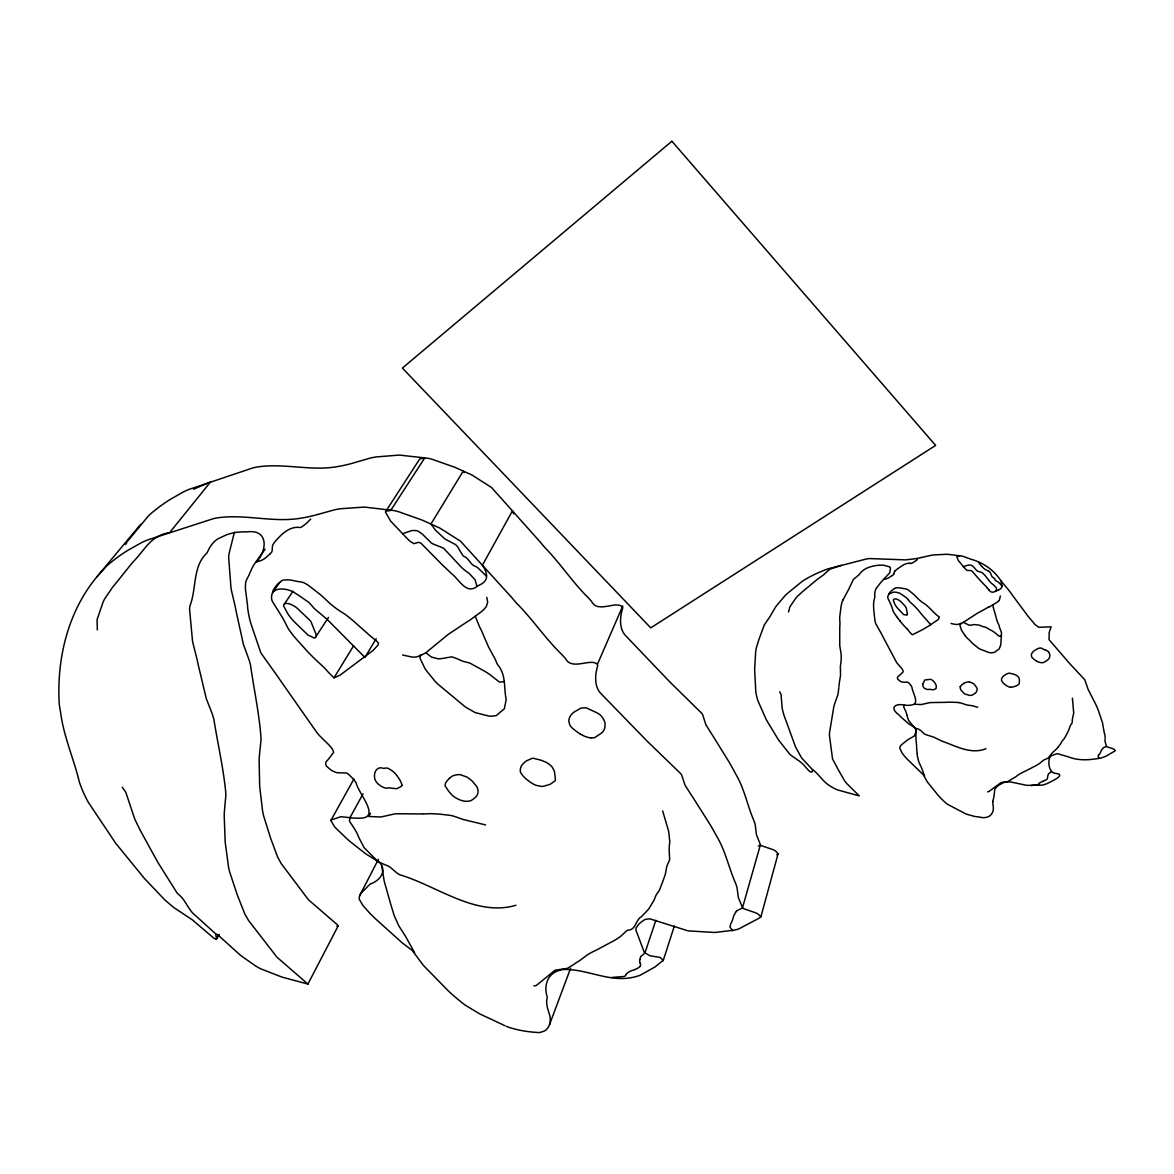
<?xml version="1.0" encoding="UTF-8"?>
<svg xmlns="http://www.w3.org/2000/svg" width="1174" height="1174" viewBox="0 0 1174 1174"><rect width="100%" height="100%" fill="white"/><g stroke="black" fill="none" stroke-linecap="round" stroke-linejoin="round"><path stroke-width="1.5" d="M921.693 557.459L930.248 555.493A41.985 34.354 8.2 0 1 934.343 554.906L946.523 554.275A21.411 17.625 7.7 0 1 949.12 554.466L960.846 555.918A15.629 12.87 7.1 0 1 963.516 556.505L969.724 558.78A30.451 25.358 5.4 0 0 971.632 559.426C983.783 562.933 994.363 570.417 1001.158 581.101L1002.112 586.677L1000.703 588.717A20.252 16.597 5.9 0 1 998.722 589.832M506.258 1026.34C516.56 1030.244 527.933 1031.961 538.851 1032.577A23.568 15.6 22.3 0 0 541.816 1031.946L544.281 1031.021A15.644 10.331 22.2 0 0 546.115 1029.847L547.876 1027.881A29.614 19.591 22.5 0 0 550.21 1021.659L550.254 1019.076A38.742 25.608 22.7 0 0 549.52 1014.571L547.862 1009.214A52.536 35.191 20.8 0 1 546.996 1005.678L546.644 1002.493A24.008 16.054 21.5 0 1 546.717 1000.63L547.04 998.487A24.082 16.113 22.6 0 0 547.128 996.594C543.694 985.822 547.304 973.686 559.235 970.472A23.304 15.746 21.5 0 1 562.86 969.519C586.134 968.491 608.279 982.286 632.008 977.516A50.291 34.882 20.8 0 0 640.285 975.183L654.931 967.009L663.251 960.303L660.243 957.5L649.765 955.68L644.35 952.481L635.941 930.204L636.059 928.091L638.245 924.951A56.235 39.124 18.8 0 1 640.256 922.823L644.864 919.506L649.677 918.787L688.14 930.879L714.819 932.479L734.41 930.116A46.344 33.18 18.1 0 0 738.651 929.001L756.32 919.668A57.159 40.033 15.8 0 1 759.108 918.185L760.869 916.747L758.36 914.282A15.115 10.727 17 0 0 755.763 912.858L742.79 908.353L738.431 897.728A29.379 21.088 16.5 0 1 738.006 895.248L737.052 887.676A49.22 35.308 18.8 0 0 735.57 883.244C728.628 867.513 725.473 850.534 716.287 835.55A320.766 221.886 25.6 0 0 712.794 829.226L709.874 824.236A161.572 115.8 22.3 0 0 707.467 820.406L693.042 797.645A89.165 65.451 21.2 0 0 690.767 794.196L685.044 785.186L681.683 775.134A6.119 4.608 19.6 0 0 680.847 773.769L651.115 744.976A350.85 289.186 10.1 0 1 646.566 740.545L601.161 693.819C593.956 686.658 594.939 674.111 597.889 665.218C592.43 656.53 572.017 671.631 565.369 658.394A182.997 135.01 27.5 0 0 561.935 654.637C545.338 638.597 532.614 619.212 516.296 602.878A352.728 306.649 16.5 0 1 511.791 597.581L460.472 541.155L440.001 528.168L422.405 520.199L398.558 511.703A32.96 25.857 32.7 0 0 393.055 510.455L364.439 507.08L341.091 508.694A86.421 66.346 32.3 0 0 334.913 509.721L317.816 514.461M1105.013 739.547L1104.983 739.943A14.675 11.138 4.1 0 0 1105.027 741.22L1106.51 746.62L1112.923 748.733A7.602 5.738 4.7 0 1 1114.17 749.438L1115.3 750.67L1114.273 751.448A30.407 22.746 4.3 0 0 1111.866 752.754L1107.126 755.572A27.853 21.22 5 0 1 1102.826 757.406A23.275 17.698 5 0 1 1100.522 758.066C1090.558 759.945 1079.64 760.928 1069.984 757.435A18.637 14.059 6.4 0 0 1068.589 756.922L1057.304 753.635L1051.801 755.498A28.176 21.22 6.1 0 0 1050.099 757.025C1047.325 761.456 1049.057 773.284 1055.822 773.446C1067.283 774.488 1050.216 782.031 1046.797 783.718A25.696 19.459 7.2 0 1 1042.116 785.142L1026.766 785.362L1010.799 781.987A12.033 9.04 8.3 0 0 1008.965 781.899L1005.193 782.251A12.048 9.054 8.4 0 0 1003.11 782.838L999.661 784.643A29.79 22.247 8.2 0 0 997.841 785.934L995.64 788.092A10.478 7.866 8.5 0 0 994.833 789.515L993.82 797.351A12.518 9.407 9.3 0 1 993.586 798.393L993.189 799.582A12.474 9.333 8.6 0 0 992.94 800.609L992.852 801.446M1105.101 738.387L1105.101 736.597A24.375 18.593 5.3 0 0 1104.235 732.664L1102.474 722.685L1098.16 709.903A159.693 122.947 9.9 0 0 1096.443 705.868L1096.061 705.046A82.899 63.954 7.2 0 0 1094.77 702.419L1089.076 691.251A44.451 34.486 5.8 0 0 1088.166 689.564L1084.967 680.245A3.008 2.348 4.2 0 0 1084.644 679.585L1071.686 665.746A162.995 128.773 -1.8 0 1 1069.719 663.618L1049.072 639.683L1049.189 632.39L1051.141 626.857L1038.785 627.268L1035.042 624.597A90.369 71.805 8.5 0 0 1033.619 622.836L1027.543 615.631A36.776 29.614 3.4 0 1 1026.296 613.855L1015.554 599.444A168.058 136.595 -2.2 0 1 1013.089 596.143L1010.697 592.797A120.144 96.547 10.3 0 0 1007.63 588.82L1001.158 581.101M760.855 916.997L778.083 853.733L775.676 851.091A14.558 10.639 16.5 0 0 773.182 849.697L760.693 845.412L756.555 834.993A28.264 20.897 16 0 1 756.159 832.527L755.293 825.073A47.371 35 18.3 0 0 753.899 820.714C747.295 805.261 744.419 788.649 735.628 773.901A309.276 220.712 25.5 0 0 732.312 767.723L729.524 762.836A155.584 114.891 22.1 0 0 727.234 759.079L713.484 736.832A85.79 64.819 20.9 0 0 711.312 733.471L705.868 724.666L702.698 714.805A5.885 4.549 19.1 0 0 701.905 713.469L673.465 685.499A335.603 282.743 8.6 0 1 669.107 681.169L625.713 635.765C618.757 628.648 619.931 616.409 622.822 607.706C617.407 599.224 597.889 614.296 591.52 601.352A176.041 133.689 27.6 0 0 588.233 597.713C572.384 582.113 560.306 563.315 544.736 547.422A336.938 299.15 15.2 0 1 540.436 542.271L491.554 487.518L471.963 475L455.072 467.384L432.164 459.283A31.625 25.461 33.2 0 0 426.881 458.124L399.277 455.086L376.722 456.877A83.002 65.465 32.7 0 0 370.735 457.948L354.152 462.761A178.066 142.964 43.4 0 1 337.833 466.548C311.536 471.39 284.68 463.026 258.177 466.841A65.406 49.88 36 0 0 252.718 467.971L189.087 489.367A135.333 100.245 34.4 0 0 183.349 491.935L169.966 499.581A272.207 199.331 30.3 0 0 158.241 507.682L152.136 512.524A131.033 96.341 34.6 0 0 148.408 515.914L127.819 540.891M475.309 616.409L479.667 627.107A37.92 29.115 28.8 0 1 481.325 630.262L487.724 645.084A85.526 64.599 29.4 0 1 488.575 647.035L494.826 658.526A19.239 14.719 27.4 0 1 495.428 659.759L496.191 661.549A83.163 65.069 24.5 0 0 497.585 664.616C506.258 674.654 503.69 686.966 506.023 698.721A7.572 5.723 26.2 0 1 506.126 699.821L504.424 708.392A8.556 6.457 26.1 0 1 503.734 709.36L500.872 711.649A18.212 13.706 25.3 0 0 499.992 712.398L496.807 715.23A7.191 5.415 26.2 0 1 495.267 715.817L490.072 716.228A3.874 2.906 26.2 0 1 489.25 716.14L487.107 715.597A36.878 27.354 25.9 0 0 484.95 715.113L475.147 712.574L465.917 707.32A20.237 15.277 26.9 0 1 464.787 706.513L437.814 684.075A43.306 33.019 27.8 0 1 434.659 680.817L427.072 671.455A45.096 34.457 28.1 0 1 425.061 668.725L419.94 658.13L420.541 655.488L424.166 653.625A17.845 13.574 29.7 0 0 425.883 652.744L446.736 635.618A66.302 50.585 26.6 0 1 448.512 634.18L468.265 621.075A73.184 57.233 31.1 0 0 470.216 619.901L481.751 611.405A49.734 38.962 30.1 0 0 483.644 609.673A35.822 28.059 29.6 0 0 486.374 606.386L487.68 602.189L486.784 597.317M838.94 686.614L839.058 685.484A52.581 41.604 15.7 0 0 839.175 683.84L840.555 675.123L840.349 666.348A58.304 46.578 15.8 0 0 840.804 663.574L840.936 662.429A82.914 66.287 16.9 0 0 841.2 658.614L841.215 656.017A40.885 32.681 15.1 0 0 840.892 652.495L839.748 645.671L839.733 628.824A90.956 73.126 9.4 0 1 839.821 626.52L839.938 624.201A27.56 22.335 14.5 0 0 839.938 622.572L839.704 619.036A28.22 22.878 12 0 1 839.704 617.319L840.863 607.853A51.333 41.677 10.8 0 1 842.756 600.178M838.808 687.788L838.192 692.983A35.954 28.367 15 0 1 837.693 695.169L834.773 703.446A63.807 49.601 11.6 0 0 833.819 706.733L829.504 732.855A25.711 19.87 13.2 0 0 829.49 735.819L832.527 758.859L837.987 769.234A140.014 104.574 18.2 0 1 839.41 771.744L844.561 780.725A34.486 26.268 12.7 0 0 846.909 783.674L859.309 795.913L837.297 789.838A22.526 17.126 13.7 0 1 835.33 788.972L833.892 788.224A45.155 34.545 13.3 0 1 830.458 786.213C823.165 782.222 819.173 774.37 812.628 769.63C812.247 777.57 804.322 764.333 801.475 762.88A26.239 19.914 15.9 0 0 799.215 761.016L791.731 755.836A23.407 18.021 15 0 1 789.5 753.884L778.817 740.31A86.01 67.079 13.2 0 1 777.731 738.651L766.593 720.249A61.43 48.061 14.3 0 1 765.947 718.928L757.934 700.79A46.446 36.497 15.1 0 1 757.157 698.281L756.981 697.635A73.419 57.775 14.1 0 1 755.983 692.66L755.88 691.97A44.568 35.059 15.2 0 1 755.63 688.683L754.633 669.341L755.528 654.035A73.331 58.406 14 0 1 756.232 648.297L758.595 640.505A60.578 48.809 19.5 0 0 759.255 638.583L764.245 625.082L767.649 619.96A47.386 38.639 18.5 0 0 769.718 616.937L775.911 606.474L784.452 596.377A49.176 39.843 13.9 0 1 786.668 594.029L802.312 581.277A66.316 53.681 13 0 1 804.85 579.663L808.915 577.344A140.616 111.457 11.3 0 1 816.532 573.514L823.913 570.329A68.987 55.897 12.5 0 1 828.492 568.73L866.177 559.044A32.505 26.723 11.3 0 1 869.288 558.56L905.169 559.866A12.033 10.023 9.5 0 0 906.343 559.793L912.521 559.088A83.853 71.526 9.1 0 0 921.678 557.445M788.561 611.962L789.867 606.929L794.416 600.134A39.49 32.05 13.7 0 1 797.454 596.304L801.622 592.503A45.654 37.788 16.7 0 0 802.752 591.417L806.714 588.115A30.553 25.285 15.7 0 0 807.873 587.235L810.236 585.239A66.889 54.121 12.4 0 1 811.263 584.373L816.135 580.323A56.147 45.625 12.4 0 1 818.704 578.356L823.634 574.776A22.115 18.358 14.6 0 0 825.293 573.161L829.945 569.17L841.288 565.369M989.007 589.964C991.428 594.91 1000.219 590.625 994.862 586.237A18.945 15.423 6.6 0 0 993.806 585.18A12.048 9.818 6.3 0 0 993.043 584.535L992.602 584.197A16.098 13.178 5.2 0 1 989.858 581.658L985.558 576.096A72.421 58.876 9.1 0 0 984.546 574.922L981.963 572.574A4.109 3.361 6.2 0 0 981.082 572.178L978.103 571.371A4.402 3.625 6.1 0 1 977.208 570.872L975.888 569.654A16.495 13.589 5.5 0 1 975.256 568.92L974.919 568.465A31.669 25.975 7.8 0 0 974.405 567.82A12.518 10.287 6.9 0 0 973.011 566.396L971.588 565.442A3.008 2.48 6.5 0 0 970.693 565.164L969.636 565.09A10.654 8.746 6.6 0 0 967.64 565.296L963.34 566.543L958.498 560.702A6.017 4.975 6.7 0 1 958.16 560.159L956.781 556.579L959.628 555.918M234.418 532.204L229.033 553.717A70.44 53.006 34.3 0 0 228.651 557.21L231.014 588.335A55.838 41.633 34.1 0 0 231.762 591.799L235.27 606.753A178.888 136.419 30.5 0 0 236.135 611.361L243.473 644.687L248.433 658.1A79.685 56.293 34.6 0 1 250.502 664.998C253.892 688.977 258.896 711.972 260.907 736.215A69.031 47.958 33 0 1 260.966 740.398L259.366 755.983A120.306 85.379 28.2 0 0 259.131 760.503L259.674 786.257L262.565 810.808A48.369 33.386 29.2 0 0 263.754 816.268L270.592 838.207L277.695 857.181L281.32 863.726L308.469 899.783L336.733 924.231L338.127 925.978L336.953 926.271M353.932 778.978L330.848 820.494L334.795 827.083L346.99 838.838A101.83 72.744 27.3 0 0 350.336 841.729L365.51 853.689L378.732 861.877A7.69 5.283 27.1 0 1 380.684 863.815C386.745 872.311 378.85 881.16 370.646 883.817A22.233 15.115 26.5 0 0 368.724 885.475L361.24 892.988A22.012 14.895 26.6 0 0 360.345 894.294L359.215 897.435A9.715 6.574 26.9 0 0 359.42 899.548L362.883 905.433L369.605 913.034A122.419 85.438 25.2 0 0 376.81 920.005L402.212 942.854L412.191 950.397L423.374 965.38L447.91 990.489A191.832 133.66 21.7 0 0 454.367 996.388L462.571 1003.183A60.314 40.43 23.3 0 0 465.902 1005.56L479.858 1013.969L501.21 1023.948A84.807 57.233 22.5 0 0 503.763 1025.181L504.937 1025.738M639.889 959.525L640.124 958.674A24.669 17.038 20.6 0 0 640.329 957.676L640.417 957.265A6.354 4.388 19.8 0 1 640.681 956.59L644.893 953.097L655.855 920.269M999.382 600.296A23.656 19.312 6.4 0 1 995.743 603.084L992.705 604.962L993.938 609.996A19.019 15.365 7.1 0 1 994.583 611.771L996.403 618.493A41.618 33.547 8.1 0 1 996.667 619.417L996.902 620.312A17.757 14.279 5.5 0 0 997.474 621.956L998.722 624.641A9.612 7.719 6.7 0 1 999.015 625.463L999.235 626.314A32.329 25.916 5 0 0 1000.101 628.971L1000.688 630.306A14.646 11.74 6.9 0 1 1000.952 631.04L1001.231 632.008A23.935 19.151 5.3 0 0 1001.466 632.727L1000.85 644.159A3.698 2.95 6.7 0 1 1000.791 644.702L1000.307 646.214M663.178 960.728L674.36 926.007M385.703 511.145L390.678 510.47L424.577 458.154L419.764 458.873L385.41 511.967L390.531 521.007L407.129 538.47A48.061 38.434 32 0 0 408.42 539.717A48.075 38.434 32 0 0 410.269 541.434L413.982 543.665L418.384 542.344L420.85 543.063L443.405 565.985A68.987 53.021 30.8 0 1 446.12 568.421L449.891 572.076A74.798 60.27 29.4 0 0 451.711 573.793C459.122 579.384 466.416 594.998 476.982 586.413A78.966 62.736 32 0 0 479.315 585.092C488.589 581.071 488.325 574.306 482.485 565.076L512.524 510.719L513.566 513.801M549.505 1024.726L570.593 968.286M1000.116 646.727L999.235 648.694A4.285 3.419 6.8 0 1 998.487 649.486L997.46 650.147A14.69 11.637 6.6 0 0 996.388 650.851L995.89 651.262A26.62 21.337 7.4 0 1 995.361 651.687L994.657 652.157A3.625 2.891 7 0 1 993.6 652.553L992.059 652.715A18.021 14.249 7.2 0 0 991.267 652.759L990.973 652.773M597.83 663.398L622.778 605.916M842.859 600.207L848.714 589.275A33.092 27.31 14.1 0 0 849.316 587.954L853.366 579.457L858.355 575.304A6.883 5.694 12.3 0 0 859.119 574.585L859.75 573.807A26.782 21.998 11 0 1 862.552 570.887A20.648 16.994 11.2 0 1 867.615 567.82L870.506 566.807A42.132 34.428 10.9 0 1 874.087 565.897L874.747 565.765A24.537 20.163 11 0 1 877.36 565.384L879.575 565.237A46.3 37.773 11 0 1 883.714 565.252L889.657 566.881A4.491 3.713 10.6 0 1 890.494 568.084L889.789 572.721L883.611 579.428A46.769 38.082 9.4 0 0 880.485 582.847A35.734 29.174 9.8 0 0 879.575 584.021L878.636 585.327A18.212 15.027 11.9 0 1 877.888 586.266L876.435 588.057A10.889 8.922 10.9 0 0 875.672 589.465L875.144 591.138A21.352 17.463 10.4 0 0 874.777 594L874.791 596.832A9.979 8.174 11.9 0 1 874.659 597.992L874.175 599.709A17.61 14.352 10.7 0 0 873.794 601.44L873.632 603.128A72.949 59.199 8.3 0 0 873.735 609.189A110.958 89.782 6.7 0 0 873.823 610.553L874.469 616.541M874.542 617.201L875.085 621.31A21.323 17.287 10.7 0 0 875.789 623.717L881.439 633.799A43.687 35.059 13.3 0 1 882.672 636.22L896.217 661.754A24.287 19.4 10.1 0 0 897.714 663.897L900.517 667.052A23.113 18.3 11.7 0 1 902.821 670.061L903.217 671.836L899.68 675.226A30.48 24.331 11.8 0 1 898.8 675.945L898.095 676.518A2.862 2.26 11 0 0 897.758 676.943A3.61 2.847 11 0 0 897.435 678.132A2.862 2.275 11 0 0 897.655 679.012L899.577 680.832A11.447 9.069 10.8 0 0 901.016 681.61L901.984 681.991A3.771 2.979 10.9 0 0 902.909 682.182L907.531 682.211A2.348 1.849 10.8 0 1 908.515 682.622L910.745 685.161A16.744 13.178 11.3 0 1 911.949 687.26C912.301 692.601 920.563 704.092 911.141 705.104A21.044 16.583 10.9 0 1 904.42 705.134L903.789 706.645A1.981 1.556 11.1 0 0 903.804 707.203L904.919 709.507A21.147 16.495 11.9 0 1 905.389 710.519L905.609 711.033A18.491 14.44 10.4 0 0 905.814 711.473L905.946 711.767A10.155 7.91 11.5 0 1 906.211 712.442A23.906 18.637 12 0 1 906.563 713.704L906.768 714.555M140.821 524.176L96.723 577.021C67.784 612.006 56.587 659.113 59.243 703.798A153.368 106.115 32.8 0 0 59.903 708.465A141.423 97.589 33 0 0 60.593 712.266C63.601 736.318 73.624 758.331 79.274 781.664A85.497 57.144 32.5 0 0 80.522 785.391L82.063 789.339A150.683 102.446 31.5 0 0 85.13 796.192L86.377 798.702A90.809 60.725 32.3 0 0 88.299 802.268L115.712 843.27L144.241 878.255L165.006 900.106L173.693 907.473L192.169 919.712L214.064 938.393L216.574 938.995L215.605 933.946L217.836 934.871L240.685 955.475L255.668 966.011A88.006 57.893 28.3 0 0 260.643 968.785L281.951 977.076L307.911 984.076L277.064 957.294L248.624 920.607L244.808 913.959L237.207 894.72L229.855 872.487A50.115 33.474 29.1 0 1 228.534 866.955L225.188 842.125L224.219 816.077A124.723 85.775 28.1 0 1 224.395 811.513L225.804 795.752A71.555 48.149 32.7 0 0 225.672 791.54C223.177 766.901 217.733 743.582 213.844 719.236A82.679 56.601 34.2 0 0 211.599 712.222L206.272 698.559L198.186 664.631A186.006 137.842 30.2 0 1 197.203 659.935L193.358 644.702A58.025 42.015 33.6 0 1 192.536 641.165L189.586 609.482A73.228 53.534 33.8 0 1 189.924 605.931C196.616 588.922 192.536 566.807 206.36 553.614A14.543 10.713 37.1 0 0 207.446 552.088L208.238 550.445A54.752 40.708 35.1 0 1 208.899 549.109A58.333 43.394 35 0 1 210.806 545.895L212.729 543.357A42.484 31.566 35.5 0 1 217.865 538.881L226.244 534.918A89.708 66.434 34 0 1 230.045 533.7L233.567 532.835A50.57 37.627 35.2 0 1 237.148 532.248L242.783 531.866A98.998 73.023 33.9 0 1 247.523 531.851C269.58 529.122 267.114 552.705 254.919 563.285A99.232 74.549 32.2 0 0 251.852 568.51L249.108 574.746A38.331 28.323 36.4 0 1 248.154 576.713L246.276 580.514A22.717 16.876 34.5 0 0 245.527 583.478L245.395 588.247A45.082 33.62 33.9 0 0 245.792 591.872L247.567 605.667A34.956 25.872 33.7 0 0 247.626 607.809L248.609 614.237A155.57 118.31 30.7 0 0 250.796 623.291L260.848 652.905L276.859 675.343A86.891 61.165 33.2 0 1 279.456 679.115L316.51 732.033A49.205 35.792 29.8 0 0 320.179 736.333L328.368 744.36A44.891 31.639 30.3 0 1 332.213 748.777L333.709 752.314L328.691 758.903A61.576 43.805 31.4 0 1 327.399 760.312L326.357 761.442A5.723 4.065 29.5 0 0 325.917 762.264L325.829 762.601A7.455 5.298 29.5 0 0 325.726 763.746L325.961 765.037A5.694 4.05 29.5 0 0 326.621 766.343L330.892 769.968A23.392 16.7 29.5 0 0 333.152 771.215L335.808 772.36A7.543 5.356 29.4 0 0 337.554 772.756L346.022 772.962A4.696 3.331 29 0 1 348.018 773.813L353.169 778.876A33.327 23.421 29.2 0 1 356.25 783.073C357.923 792.92 382.665 819.188 358.51 818.161A43.467 30.729 28.9 0 1 351.143 817.808L340.753 816.708L330.965 820.054M360.095 894.764L378.424 859.295M778.083 853.733L776.792 854.731M307.779 984.326L338.127 925.978M370.47 813.215L368.871 816.473L380.86 817.001L394.259 814.022A30.304 21.249 26.7 0 1 396.929 813.758L422.376 813.934M363.03 793.859L349.984 817.647L349.485 820.509A3.918 2.73 28.2 0 0 349.735 821.595L352.714 826.085A41.662 28.66 28.7 0 1 354.005 828.081L355.707 830.796A18.843 13.031 28.3 0 1 356.28 831.808L356.896 833.026A61.987 42.411 29 0 1 357.454 834.274L358.408 836.548A22.497 15.688 27.4 0 0 359.288 838.456L360.183 840.114A35.455 24.346 28.4 0 1 360.609 840.907L361.005 841.685A31.39 21.91 27.2 0 0 361.621 842.859L363.779 847.056A6.325 4.388 27.5 0 0 364.424 847.995L378.322 861.877L388.77 866.339A16.143 11.08 26.8 0 1 390.634 867.615L396.871 872.942A15.057 10.419 26.4 0 0 399.703 874.747C436.963 885.754 475.852 917.188 515.929 905.257M897.391 617.539A59.346 48.472 8.1 0 1 894.456 613.43L894.001 612.652A17.478 14.235 9.9 0 1 892.944 610.436L892.24 608.205A38.096 30.979 12.5 0 0 890.787 604.39L887.911 598.241A6.354 5.195 10.5 0 1 888.014 595.805L889.466 593.031A8.966 7.338 10.4 0 1 890.127 592.151L890.905 591.344A22.247 18.138 9.9 0 1 894.705 588.423M216.031 939.288L218.804 934.563M216.368 939.215L219.142 934.504M125.501 544.575L126.968 542.168M376.208 638.627L364.923 657.455L327.722 619.975A65.157 47.723 32.6 0 0 325.095 617.627L315.278 609.423A26.166 19.767 32.9 0 1 313.414 607.516L310.934 604.625A23.187 17.243 33.3 0 0 308.146 601.895L298.9 595.497A102.079 79.054 34.5 0 1 296.802 594.147L293.647 592.122A12.899 9.612 33.8 0 0 292.223 591.403C285.047 587.983 270.724 586.677 271.561 597.962A12.929 9.612 33.9 0 0 272.236 601.205L280.718 614.794A76.515 55.266 34.4 0 1 284.856 622.015L287.909 628.002A33.855 25.256 32.7 0 0 289.523 630.585L293.133 635.339A124.767 95.813 31.8 0 0 297.653 640.622L301.571 644.878A94.771 67.666 33 0 1 303.171 646.654L305.123 648.87A109.798 83.824 31.4 0 0 309.1 653.184L314.28 658.394A146.457 113.159 31.1 0 0 318.403 662.283L322.997 666.494A38.258 27.78 31.7 0 1 324.802 668.285L327.238 670.985A100.274 76.134 30.4 0 0 328.691 672.599L333.974 677.853L339.99 675.197L373.244 650.308L377.969 645.084L378.498 643.308L377.573 642.017A7.205 5.444 30.7 0 1 376.707 641.209L373.171 638.26A56.161 43.1 30.8 0 1 370.911 636.513L356.28 623.511A207.46 145.87 32.2 0 0 352.611 620.298L346.668 615.455A32.74 24.419 32 0 0 344.129 613.708L338.611 610.187A79.113 61.224 32.7 0 1 334.106 606.885A69.207 53.388 32.6 0 1 329.263 602.82L321.867 595.922A28.866 21.543 33.2 0 0 320.15 594.499L309.232 585.973A25.461 19.019 33.6 0 0 305.915 583.816L303.523 582.642A9.128 6.853 33.8 0 0 301.894 582.099L299.443 581.717A35.866 27.222 34.9 0 1 294.586 580.881L293.207 580.543A23.92 17.859 33.7 0 0 290.903 580.132L290.183 580.044A37.363 27.794 33.4 0 0 287.791 579.839L283.477 580.044A8.996 6.736 34.1 0 0 282.039 580.543L277.24 584.549A60.123 44.95 32.5 0 0 275.362 586.824L273.586 589.597A18.417 13.736 33.8 0 0 273.028 590.977L272.529 592.709L279.676 582.436M333.974 677.853L353.579 645.817M960.244 686.687L960.332 688.727A10.566 8.306 9.2 0 1 960.581 689.197L960.728 689.505A14.161 11.124 8.2 0 0 961.212 690.385L964.69 693.966L969.739 695.419A10.933 8.6 8.4 0 0 971.47 695.257L971.852 695.169A3.008 2.363 8.4 0 0 972.351 694.993L973.129 694.582A25.637 20.237 8.8 0 0 974.89 693.408L975.506 692.924A5.797 4.549 8.4 0 0 976.269 692.058L976.386 691.853A8.644 6.795 8.5 0 0 977.061 688.595A3.551 2.788 8.3 0 0 976.812 687.788L975.638 686.042A16.451 12.914 8.8 0 0 974.068 684.149L973.613 683.811A5.415 4.256 8.4 0 0 972.908 683.341L971.558 682.71A13.956 10.948 8.6 0 0 970.296 682.285L969.607 682.109M293.045 591.226L283.815 604.786A3.595 2.671 33.7 0 0 283.536 605.725L287.777 613.694A53.52 40.386 32.9 0 0 290.565 617.597A44.906 33.782 33 0 0 294.865 622.352L307.896 634.958L314.192 638.025A2.906 2.157 32.4 0 0 315.204 637.687L328.471 617.421M626.432 974.171L625.522 975.491A7.103 4.857 20.4 0 1 624.245 976.46L611.933 977.458M401.816 785.421L401.229 786.154A35.954 25.799 28.6 0 1 400.275 786.991L396.695 788.723L388.418 787.827A14.029 9.979 27.6 0 0 387.112 788.048L386.437 788.18A2.069 1.468 27.9 0 1 385.718 788.15L383.59 787.416A30.201 21.734 28.1 0 1 381.389 786.404L377.676 783.616A16.143 11.564 28 0 1 376.561 782.163C371.909 776.792 375.152 765.008 383.604 768.412A3.419 2.451 28.3 0 0 384.265 768.354L384.999 768.163A5.268 3.786 28.1 0 1 388.477 768.515L392.028 770.702A22.13 15.79 28.1 0 1 396.519 775.089L399.189 778.876A59.771 42.191 28.7 0 1 400.334 780.754L401.992 784.599A2.715 1.952 27.6 0 1 401.816 785.421M658.276 891.858L659.142 890.611A14.191 10.14 20 0 0 659.597 889.775L662.165 883.024A10.786 7.719 19.3 0 1 662.532 882.188L665.13 874.85A34.633 24.948 20.5 0 0 665.555 873.163L666.685 866.999A26.312 18.989 18.8 0 1 667.155 865.458L667.668 864.211A73.801 53.05 17.4 0 1 668.461 862.552L669.444 860.381A8.746 6.34 19.7 0 0 669.635 859.148L669.165 849.815A149.685 108.962 15.1 0 1 669.327 846.175L669.503 844.106A54.532 39.799 17.9 0 1 669.826 841.963L668.652 831.28L662.664 810.97M657.792 892.534L656.824 893.928A29.952 21.279 18.9 0 0 655.723 895.938L654.358 899.372A30.436 21.675 20.6 0 1 653.727 900.693L649.119 908.353A32.168 22.834 20.7 0 1 647.725 910.129L643 915.06A81.681 58.23 22.1 0 1 641.312 916.703C635.149 920.46 636.396 929.837 627.708 930.234A12.033 8.394 20.1 0 0 626.373 931.041L621.384 935.678A44.142 30.964 21.5 0 1 619.505 937.175L617.025 938.862A97.06 68.664 22.8 0 1 614.384 940.477L597.287 949.59A45.478 31.654 22 0 1 595.966 950.265L594.279 951.087A121.318 81.314 19 0 0 590.375 953.083A132.016 88.285 18.8 0 0 587.528 954.726L581.379 959.319A19.87 13.648 21.9 0 1 579.956 960.405L576.537 962.519A52.243 35.352 20.5 0 0 574.189 964.177L567.482 968.33L555.082 970.208L536.342 985.426A7.66 5.151 22.5 0 1 535.373 985.69L533.877 985.881M265.075 549.197L255.653 562.214L260.936 560.614A30.098 22.585 36.4 0 0 264.781 558.472L269.815 554.128M1057.979 747.295L1060.239 744.287A15.878 12.151 6.4 0 0 1060.841 743.377L1061.707 741.821A18.153 13.795 5.5 0 1 1063.072 739.958L1064.099 738.754A10.375 7.939 6.1 0 0 1064.627 737.903L1064.715 737.771A14.499 11.036 5.4 0 1 1065.067 737.184L1065.508 736.494A10.522 8.057 6 0 0 1065.801 735.922L1066.315 734.792A5.782 4.417 5.5 0 1 1066.652 734.22L1067.195 733.383A21.249 16.319 6.2 0 0 1067.386 732.928L1067.459 732.752A23.201 17.654 5 0 1 1067.914 731.769L1068.355 730.918A21.264 16.363 6.1 0 0 1069.044 729.274L1069.837 726.897A22.042 16.818 4.9 0 1 1071.29 724.197L1071.877 723.257A4.447 3.419 5.4 0 0 1072.17 722.436L1072.302 720.469A33.797 25.843 4.2 0 1 1072.464 718.928L1072.566 718.327A72.993 55.442 3.1 0 1 1073.051 715.846L1073.3 714.805A30.729 23.524 4.3 0 1 1073.74 713.44L1072.405 698.207M736.392 911.42L736.142 911.728A30.377 21.528 16.7 0 0 735.408 912.814L734.19 914.928A19.797 14.044 17 0 0 733.412 916.806L732.899 918.772A26.65 18.945 18.2 0 1 732.605 919.726L731.886 921.561A17.874 12.694 18 0 1 730.976 923.234L729.861 926.858L732.635 930.777M1039.401 783.454L1038.785 784.188A3.654 2.744 7.4 0 1 1038.007 784.746L1031.227 785.538M640.006 966.334L640.593 965.277A3.478 2.392 20 0 0 640.637 964.646L640.432 963.854A17.184 11.813 20.3 0 0 640.241 963.37L639.991 962.739M1099.025 754.794L1099.246 754.53A9.01 6.824 5.2 0 0 1099.847 753.649L1100.361 752.681A13.428 10.184 5.2 0 0 1100.552 752.255L1101.007 751.155A9.95 7.514 4.6 0 1 1101.535 750.157L1102.342 749.056A7.411 5.606 4.6 0 1 1103.883 747.5L1106.348 746.444M888.997 593.853L893.502 592.107A17.111 13.941 10.6 0 1 895.483 592.224A13.413 10.948 10.6 0 1 898.756 592.899L899.372 593.134A7.22 5.899 10.4 0 1 900.884 593.941L901.749 594.543A48.251 39.887 8.3 0 0 902.703 595.189L906.313 597.727A14.161 11.535 10.5 0 1 908.471 600.105M96.723 577.021L106.144 566.587A136.125 97.163 34.1 0 1 109.93 563.182L116.138 558.31A282.626 200.813 30 0 1 128.083 550.18L141.761 542.52A140.631 101.155 34 0 1 147.645 539.952L212.993 518.776A68.063 50.467 35.4 0 1 218.613 517.675C246.056 514.08 273.733 522.856 300.984 518.174A185.844 145.635 42.2 0 0 317.802 514.432M504.409 681.478L500.036 682.197A8.878 6.795 26.4 0 1 498.847 681.566A7.514 5.753 26.4 0 1 498.319 681.213L489.206 674.096A9.759 7.426 26.9 0 0 488.545 673.671L486.315 672.247A29.57 22.35 27.1 0 0 483.703 670.677L469.923 663.119A6.134 4.681 27.6 0 0 468.705 662.767L462.879 661.241A69.207 54.019 28.4 0 1 457.361 658.819L451.946 656.868L446.399 657.734A59.448 45.786 30.2 0 1 444.036 658.247L439.619 658.805A11.989 9.143 28.9 0 1 437.887 658.731L431.445 657.058L425.824 652.744M283.991 604.522L284.754 603.832A7.675 5.709 33.6 0 1 285.664 603.363L288.877 603.656A20.897 15.467 33.4 0 1 292.047 604.992L293.441 605.711A28.352 20.941 33.3 0 1 296.479 607.589L309.965 620.371A12.987 9.641 33 0 1 311.198 622.264L313.282 627.43A54.752 41.325 31.5 0 0 313.869 628.971A76.471 58.04 31 0 0 314.529 630.541L316.276 635.134A4.696 3.478 32.5 0 1 315.923 636.939M999.323 600.252L1000.38 596.025M310.714 519.055L307.647 522.181A61.43 47.121 37.6 0 1 304.565 524.851L301.542 527.038A5.929 4.549 35.6 0 1 300.236 527.478C289.905 526.055 282.039 533.612 275.817 540.774A66.801 50.643 33.3 0 0 274.965 541.713L272.838 544.809A10.61 8.027 35.2 0 0 272.471 545.91L272.148 550.65A6.208 4.681 35.6 0 1 271.62 552.176L270.211 553.746M449.451 778.289L451.858 776.396A13.971 10.14 26 0 1 453.824 775.5L454.265 775.354A20.824 15.071 25.9 0 1 457.39 774.723L458.99 774.62A8.233 5.987 26.1 0 1 460.619 774.796L467.149 777.144L471.772 780.666A31.713 22.878 26.2 0 1 472.858 781.796L476.879 786.712A6.53 4.74 25.7 0 1 477.275 787.519L477.833 789.559A14.704 10.654 25.9 0 1 477.979 791.892A17.771 12.87 26 0 1 477.583 794.079L477.29 794.886A11.27 8.159 25.8 0 1 476.468 796.251L474.854 797.836A54.708 39.799 27.1 0 1 472.755 799.479L471.067 800.551A6.002 4.344 25.7 0 1 470.202 800.873L468.705 801.138A23.994 17.419 26.1 0 1 466.812 801.27L465.08 801.255A9.289 6.721 25.9 0 1 463.642 801.05L462.952 800.903A18.828 13.662 25.9 0 1 452.665 795.605A15.644 11.344 26 0 1 451.286 794.226L451.021 793.962A42.69 31.184 25.6 0 1 448.85 791.408L448.541 791.012A22.306 16.201 25.9 0 1 447.734 789.911L445.078 785.788L445.401 783.381A25.637 18.549 25.7 0 1 445.738 782.72A38.713 27.985 25.3 0 1 449.539 778.362M1001.627 635.853L999.426 636.279A4.065 3.258 6.3 0 1 998.37 635.662L995.303 633.035A24.243 19.342 7.5 0 0 994.569 632.448A5.136 4.109 6.8 0 0 994.129 632.155A7.088 5.694 6.4 0 1 993.6 631.817L993.292 631.597A15.6 12.474 7.2 0 0 991.898 630.731L990.313 629.88A27.119 21.895 5.8 0 1 988.992 629.147L987.76 628.384A33.063 26.371 7.9 0 0 986.908 627.87L985.456 627.151A2.994 2.407 7 0 0 984.854 626.989L984.106 626.887A4.637 3.742 6.9 0 1 983.489 626.769L982.242 626.373A31.992 25.931 6.1 0 1 979.336 625.126L974.126 624.553A27.721 22.526 7.4 0 1 971.573 625.038L970.062 625.184A5.929 4.784 7.4 0 1 968.888 625.111L963.502 622.352M1041.353 761.97L1040.428 762.748A23.495 17.933 7.4 0 1 1038.697 764.01L1037.816 764.567A53.3 41.031 7.8 0 1 1035.424 765.947L1026.12 770.702A27.222 20.765 7.9 0 1 1025.078 771.23L1024.095 771.7A64.394 47.738 7.1 0 0 1019.531 774.106L1018.063 775.016A16.524 12.43 7.6 0 0 1017.066 775.75L1016.302 776.366A10.199 7.734 8.1 0 1 1015.422 776.983L1013.353 778.186A26.973 20.193 7.7 0 0 1011.915 779.125L1007.835 781.517L1001.862 782.339A5.459 4.109 8.4 0 0 1000.85 782.779L988.978 791.467A4.05 3.052 9 0 1 988.229 791.672L987.569 791.775M1041.954 761.456L1043.216 760.444A6.134 4.652 6.8 0 1 1043.994 759.989L1048.03 758.169L1052.447 752.637A47.371 36.497 7.2 0 0 1054.076 751.213L1056.409 749.085A22.159 16.964 6.7 0 0 1057.965 747.295M897.978 568.568L896.789 569.463A17.023 14 9.7 0 0 894.837 571.122M898.286 568.333L902.909 565.208A13.193 10.874 9.5 0 1 909.498 563.168M892.328 575.495L892.563 575.319A4.623 3.816 10.5 0 0 893.869 573.969M892.079 575.671L889.848 577.138A18.168 15.057 11 0 1 885.313 579.178L883.611 579.428M988.64 607.163L987.085 607.897A16.069 12.943 6.3 0 0 986.277 608.323L985.206 608.954A33.019 27.002 7.1 0 1 984.296 609.467L978.177 612.799A37.964 30.348 6.4 0 0 976.078 614.075L963.487 622.308A8.644 7 7.8 0 1 962.489 622.734L959.818 624.92L961.418 630.012A21.924 17.639 7 0 0 962.196 631.318L964.984 635.472M992.705 604.962L991.443 605.696A48.648 40.004 7 0 1 988.64 607.178M1051.214 771.802L1048.749 773.607A3.317 2.509 6.8 0 0 1048.441 774.121L1048.397 774.224A12.62 9.539 7.2 0 1 1048.162 774.884L1047.971 775.339A5.43 4.08 6.8 0 0 1047.707 777.217L1047.076 779.301L1042.747 781.414M894.735 588.453L895.483 588.101A4.314 3.537 10.3 0 1 896.305 587.866L898.183 587.763A17.272 14.103 10.4 0 1 900.238 587.91A11.505 9.407 10.3 0 1 901.397 588.115L901.867 588.218A18.124 14.954 9.7 0 0 904.567 588.673L905.565 588.79A4.461 3.654 10 0 1 906.621 589.099L907.473 589.509A12.327 10.082 10.2 0 1 909.498 590.86L911.963 592.973A44.964 37.098 7.8 0 0 913.108 593.927L913.842 594.514A14.675 11.975 10.1 0 1 914.825 595.379L916.967 597.639A36.423 29.893 7.9 0 0 922.852 602.717A24.889 20.384 8.4 0 0 923.586 603.172L924.613 603.818A15.864 12.885 9.7 0 1 925.758 604.639L928.37 606.943A102.681 81.96 12.8 0 1 929.955 608.47L934.093 612.637A83.295 68.341 5.4 0 0 935.443 613.914L935.869 614.31A27.941 22.746 7.7 0 0 937.278 615.499L938.173 616.203A3.184 2.583 8.9 0 1 938.554 616.57L938.642 616.688A11.27 9.128 8.3 0 0 938.921 617.025M758.345 846.102L760.326 845.075L742.423 908.001L738.211 910.085A9.348 6.648 17.2 0 0 736.303 911.362M193.549 489.235L210.498 481.986L169.628 532.644C150.874 535.403 145.341 549.153 133.924 561.04A110.635 79.876 34.5 0 0 131.503 563.769L124.077 573.015A137.27 98.704 33.7 0 0 122.654 574.82L112.264 587.675A87.712 61.356 39.5 0 1 111.148 589.363L104.868 598.564A64.174 45.419 35.5 0 0 103.121 602.013L97.075 619.608L97.339 629.866M998.736 589.832L997.695 590.346A37.333 30.759 6.1 0 1 996.388 590.948M421.657 654.593L417.856 656.515A11.124 8.423 29.6 0 1 416.374 656.926L413.512 657.161A14.367 10.889 29.7 0 1 412.118 657.073L402.609 655.004M985.94 748.704C973.334 753.987 959.774 748.132 947.99 743.347A73.023 57.277 8.3 0 1 946.068 742.658L943.735 741.792A46.975 35.69 10.9 0 0 942.076 741.19L935.619 738.035A10.184 7.836 10.5 0 0 933.844 737.213L925.273 734.41A7.675 5.929 10.4 0 1 923.909 733.501L921.37 731.05A8.482 6.545 11 0 0 919.902 729.949L918.097 728.966A3.067 2.377 10.9 0 0 917.408 728.746L915.72 728.394A2.26 1.761 10.8 0 1 914.898 727.924L908.808 720.807A3.214 2.495 11 0 1 908.559 720.322L907.928 718.312A19.694 15.335 10.4 0 1 907.605 717.402L907.531 717.138A19.166 14.91 11.8 0 0 907.341 716.58L907.194 716.155A13.046 10.155 10.6 0 1 906.812 714.893L906.812 714.805M402.477 533.7L411.428 530.707A22.159 17.419 31.7 0 1 414.143 530.457L416.256 530.604A6.34 5.004 32.1 0 1 418.105 531.191L421.921 533.788A25.784 20.222 32.1 0 1 424.606 536.357L431.372 542.99A9.289 7.367 31.5 0 0 433.323 544.076L443.478 548.111L460.971 566.778A26.532 21.132 29.6 0 0 462.791 568.554L463.29 568.994A38.874 31.096 29.5 0 0 466.914 571.841L467.898 572.56A25.153 19.679 29.6 0 1 469.673 573.969L475.059 579.765L476.982 586.413M961.08 623.218L959.158 624.04A6.648 5.371 8 0 1 955.563 624.377L954.301 624.201A51.627 42.279 7.1 0 1 951.028 623.453M634.62 969.651L632.008 970.575A41.75 28.337 19.4 0 0 630.423 971.191L630.115 971.338A14.704 10.038 19.9 0 0 626.358 974.126M423.022 813.934L427.571 813.817A67.652 49 27.8 0 0 430.139 813.641L439.971 814.14A5.415 3.874 26.3 0 0 441.219 814.316L450.948 815.475A32.461 22.966 25.7 0 1 453.59 816.165L454.969 816.59A69.017 48.222 25.5 0 1 458.271 817.735L460.971 818.718A32.52 23.509 25.8 0 0 462.644 819.276A37.26 26.987 25.8 0 0 466.034 820.171L485.625 824.926M1010.711 687.23L1010.242 687.216A3.067 2.407 6.8 0 1 1009.405 687.069L1008.363 686.643A23.524 18.535 6.3 0 1 1006.588 685.719A5.107 4.006 6.8 0 1 1005.986 685.337L1005.267 684.78A25.637 20.178 6.2 0 1 1003.961 683.723A13.824 10.86 6.6 0 1 1002.112 681.551L1001.583 680.597A3.126 2.465 7 0 1 1001.466 679.731L1001.51 679.394A8.908 7 6.8 0 1 1003.139 676.4L1003.873 675.798A18.711 14.646 6.6 0 1 1006.749 673.949L1008.804 673.216A2.627 2.069 6.7 0 1 1009.655 673.216L1010.711 673.465A13.105 10.361 6.3 0 0 1011.65 673.715L1012.281 673.832A14.968 11.74 6.9 0 1 1012.913 673.964A5.841 4.579 6.7 0 1 1013.837 674.243L1015.158 674.771A7.426 5.841 6.7 0 1 1016.405 675.329L1016.669 675.549A12.973 10.184 6.9 0 1 1017.829 676.473L1018.21 676.87A4.887 3.845 6.6 0 1 1018.783 677.692L1019.12 678.484A9.275 7.279 6.8 0 1 1019.428 680.26L1019.193 683.65A2.715 2.128 6.6 0 1 1018.812 684.281L1017.564 685.176A15.438 12.151 6.8 0 1 1015.481 686.262L1013.177 686.849A10.713 8.423 6.8 0 1 1010.711 687.274M909.542 563.417L910.041 563.417A8.893 7.396 9.3 0 0 910.965 563.388M590.874 737.83L593.765 737.771A6.941 5.268 22.8 0 0 594.939 737.463L601.528 733.06A15.482 11.799 22.9 0 0 602.732 731.813A19.958 15.203 23 0 0 604.067 729.788L604.287 729.362A13.296 10.126 22.8 0 0 604.83 727.689L605.094 723.874A11.402 8.688 22.8 0 0 604.669 721.775L603.832 719.882A24.067 18.314 23.1 0 0 602.732 717.989L600.839 715.553A9.465 7.22 22.8 0 0 599.767 714.599L599.415 714.335A14.235 10.86 22.8 0 0 595.922 712.339L587.088 708.23A5.048 3.86 23.2 0 0 585.973 707.805L581.057 708.01L574.145 712.031A21.249 16.157 22.9 0 0 572.751 713.176A26.4 20.075 22.7 0 0 571.019 715.098L570.711 715.509A18.3 13.927 23 0 0 569.008 719.31L568.891 719.941A8.511 6.472 23.3 0 0 568.876 721.174L569.141 722.597A22.805 17.375 22.9 0 0 569.845 724.769L570.564 726.192A6.178 4.696 23.4 0 0 571.107 726.926L572.692 728.438A53.035 40.841 22.5 0 0 580.25 734.043M904.42 705.148C895.028 702.947 889.32 707.981 898.844 714.819A59.096 46.461 9.4 0 0 901.72 717.71L908.294 723.448A18.461 14.382 10.6 0 0 909.659 724.431L912.638 726.222A10.757 8.321 11.3 0 1 913.328 726.677L913.68 726.911A11.461 8.908 10.6 0 0 914.267 727.322L915.118 727.909A3.918 3.038 11 0 1 915.984 728.907L915.925 737.536A14.851 11.447 10.4 0 0 915.969 739.033L916.63 746.092M990.416 652.744L989.858 652.627A23.275 18.402 7.6 0 0 988.259 652.26L979.615 648.958A14.558 11.637 7 0 1 978.5 648.195L977.604 647.432A29.82 23.671 8.6 0 0 976.797 646.786L974.934 645.333A46.153 37.128 5.9 0 1 972.776 643.543A26.914 21.602 6.6 0 1 972.101 642.882L970.516 641.268A43.379 34.501 9.4 0 0 969.548 640.27L967.156 637.996A22.732 18.27 6.9 0 1 964.969 635.472M977.678 707.276L972.424 705.779A17.111 13.281 8.8 0 0 970.531 705.471L969.064 705.31A13.193 10.331 8.5 0 1 967.978 705.148A17.654 13.839 8.4 0 1 964.749 704.297L963.663 703.916A25.402 19.694 9.4 0 0 958.38 702.507M1045.403 650L1044.801 649.78A23.876 19.004 4.3 0 1 1043.906 649.427L1043.26 649.134A5.811 4.608 4.8 0 1 1042.703 648.811L1041.91 648.341A2.964 2.348 5.1 0 0 1039.841 648.063L1038.829 648.268A7.249 5.738 5.1 0 0 1038.051 648.562L1037.508 648.811A25.461 20.031 5 0 0 1036.466 649.369L1035.13 650.132A11.828 9.348 5.2 0 0 1032.871 651.952A8.981 7.103 5.2 0 0 1031.652 653.815L1031.594 653.962A4.358 3.449 5.4 0 0 1031.403 654.872A10.008 7.91 5.2 0 0 1031.608 656.457L1031.741 656.897A3.331 2.642 5.4 0 0 1032.254 657.734L1032.357 657.851A22.966 18.197 4.7 0 0 1036.481 661.065M544.281 761.5L546.145 762.308A7.514 5.577 23.9 0 1 546.908 762.718L547.788 763.276A30.92 22.776 24.1 0 1 548.948 764.113L551.193 765.991A9.627 7.147 23.8 0 1 552.294 767.253L553.981 770.393A16.319 12.078 24 0 1 554.539 772.125L555.449 779.697A5.474 4.05 23.6 0 1 554.935 780.945L550.107 784.349L543.122 786.331A16.348 12.078 24 0 1 541.86 786.492L535.872 785.303A52.448 39.27 23.8 0 1 532.952 783.836L531.851 783.219A9.143 6.75 24 0 1 531.103 782.75L526.95 779.668A27.912 20.721 23.9 0 1 522.856 775.706L520.64 772.58A6.134 4.535 24.4 0 1 520.331 771.553L520.302 769.821A20.956 15.497 23.9 0 1 520.874 767.165L521.153 766.431A14.073 10.405 24.1 0 1 521.755 765.345L523.883 762.924A40.063 29.541 23.4 0 1 526.539 760.811L532.35 758.272A5.224 3.889 24.3 0 1 533.539 758.331L540.04 759.945A10.786 7.998 24 0 1 541.199 760.282L543.606 761.236M582.583 735.32L580.279 734.014M988.567 571.151L986.292 570.006A18.3 15.086 5.2 0 1 985.177 569.434A7.264 5.973 5.6 0 1 983.724 568.333L981.963 566.558M914.986 704.312L920.607 704.517A10.625 8.335 10.4 0 0 922.368 704.327L929.221 702.742A15.335 11.945 10.1 0 1 930.718 702.58L945.701 702.346A41.809 33.151 9.3 0 0 948.841 702.155L954.124 702.287A2.715 2.128 9.1 0 0 954.785 702.36L957.162 702.39A25.08 19.444 9.4 0 1 958.366 702.566M939.2 617.289L938.437 619.417L929.397 625.551A356.456 316.584 22.5 0 1 921.546 630.189L912.286 634.811L909.777 632.258A48.53 39.329 8.2 0 1 909.175 631.465L908.984 631.216A26.048 20.941 11.3 0 0 907.443 629.279M215.678 933.858L196.19 916.19C188.148 910.378 185.976 899.988 178.066 894.001A20.031 13.002 30.4 0 1 176.555 892.152L157.654 862.054L140.352 830.532A369.208 266.014 26.1 0 1 134.599 818.601L125.75 792.112L122.272 787.255M486.418 576.111L477.701 567.702A16.084 12.679 29.4 0 0 476.306 566.719C470.07 565.222 469.409 558.222 463.642 556.212A6.442 5.122 30.1 0 1 462.659 555.258L457.449 546.57A9.553 7.572 30.7 0 0 455.336 544.501L445.973 539.512A13.618 10.874 31.2 0 1 444.095 538.22L435.407 530.09L430.99 523.942L463.304 470.965L464.229 472.638M907.414 629.293L905.433 627.254A70.205 57.291 7.5 0 1 903.672 625.375L901.485 622.866A52.83 43.042 8.3 0 1 899.856 620.782M812.511 769.66L801.593 757.89L796.295 748.366A10.346 7.954 15.1 0 1 795.693 747.368L783.748 714.57A184.538 144.475 8.9 0 1 782.192 708.274L781.018 694.362L779.741 691.838M930.821 624.759L922.559 615.44A63.469 51.861 6.7 0 1 920.944 613.503L919.873 612.138A49.073 39.593 11.5 0 0 918.743 610.759L916.219 607.897A37.333 30.201 11.1 0 0 913.68 605.3L910.07 602.071A13.281 10.86 9.3 0 1 908.896 600.692L908.471 600.105M963.34 566.543L965.263 568.73A22.673 18.711 5.7 0 0 965.791 569.317A19.488 16.069 5.9 0 0 966.921 570.432L971.147 570.549L972.688 571.738A52.625 42.983 8.8 0 1 974.523 574.027L981.141 581.468A33.166 27.017 7.7 0 1 982.3 582.597L983.885 584.285A35.411 29.042 4.6 0 0 984.648 585.092L985.514 585.943A16.876 13.75 6.9 0 1 986.263 586.765L987.539 588.306M1002.141 586.193L1000.541 584.359A34.09 27.721 7 0 0 999.323 583.052L999.103 582.847A8.981 7.323 5.9 0 0 997.665 581.717L996.638 581.145A21.807 17.889 4.8 0 1 996.08 580.837L995.361 580.308A1.79 1.468 5.5 0 1 995.082 579.971L994.848 579.34A9.906 8.101 6.1 0 0 994.716 578.841L993.512 577.711A12.004 9.847 5.2 0 1 993.028 577.447L992.705 577.241A3.214 2.627 5.5 0 1 991.986 576.566L990.929 574.262A22.688 18.608 6.8 0 0 990.621 573.44A5.797 4.755 6 0 0 988.64 571.078M897.391 617.539L898.418 618.859A46.461 37.407 12.4 0 1 899.064 619.711L899.856 620.782M1048.499 651.981L1048.969 652.685A11.402 9.025 5.3 0 1 1049.629 654.182L1049.791 654.784A5.591 4.417 5.1 0 1 1049.835 655.796L1049.732 656.457A26.459 20.985 5.8 0 1 1049.585 657.058L1049.527 657.264A6.971 5.518 5.1 0 1 1048.969 658.467A8.79 6.941 5.2 0 1 1047.047 660.419L1045.374 661.476A24.302 19.312 5.4 0 1 1044.273 662.121L1043.671 662.4A3.522 2.788 5.2 0 1 1042.6 662.679L1042.116 662.708A8.79 6.956 5.2 0 1 1036.525 661.021M414.657 952.76L406.16 937.468A27.457 18.3 26.1 0 0 405.294 935.957L399.087 926.286A33.782 22.922 25.3 0 1 398.25 924.672L394.787 916.982A48.765 33.268 25.1 0 1 394.009 915.001L390.839 904.626A106.423 73.536 24 0 1 389.885 901.206L384.544 882.378A28.161 19.371 26.1 0 1 384.045 880.177L381.77 865.752M918.273 759.813L917.584 757.069A27.604 21.117 10.1 0 1 917.305 755.337L917.173 754.046M918.42 760.356L918.552 760.899A18.021 13.78 10.4 0 0 918.904 762.014L919.022 762.322A45.346 34.677 9.5 0 0 919.8 764.083L921.252 767.15A14.235 10.845 11.5 0 1 921.575 767.943L921.722 768.412A13.677 10.419 10.6 0 0 922.089 769.264L924.554 776.131M916.366 729.92L914.678 735.702L908.001 739.679A11.417 8.776 11.1 0 0 906.724 740.589L901.867 744.492A11.667 8.952 11.3 0 0 900.751 745.695A14.103 10.815 11.2 0 0 900.385 746.238L899.93 747.148A5.004 3.845 11.5 0 0 899.783 748.278L902.292 753.312A60.432 46.652 9.5 0 0 907.84 759.754L923.439 774.884L926.653 780.798A25.711 19.518 10.1 0 0 927.431 782.045L937.953 795.077A97.31 74.05 7.7 0 0 943.558 800.932L945.246 802.444A32.212 24.287 9.6 0 0 947.932 804.542L964.881 813.377A47.62 35.924 8.9 0 0 966.584 814.213L974.728 816.473A42.69 31.36 10.1 0 1 979.982 817.192L982.609 817.632A7.925 5.914 9.4 0 0 984.311 817.632L985.5 817.486A12.195 9.113 9.4 0 0 987.76 816.884L988.713 816.473A8.247 6.163 9.4 0 0 990.181 815.519L990.768 814.947A15.453 11.549 9.5 0 0 992.969 811.131L993.087 810.662A19.811 14.807 9.7 0 0 993.307 807.213L992.94 804.293A26.371 19.694 8.2 0 1 992.852 801.446M917.129 753.444L916.835 750.48A54.459 41.692 9.2 0 1 916.703 748.66L916.659 746.913M982.007 566.528A17.859 14.719 5.2 0 1 978.632 562.258M989.007 589.964A46.549 38.096 4 0 1 987.539 588.291M590.874 737.888A17.375 13.222 22.9 0 1 582.597 735.291M639.889 962.739A10.463 7.22 19.7 0 1 639.933 959.54M640.109 966.407A19.899 13.736 20.4 0 1 634.562 969.577M1039.225 783.337A11.241 8.423 7.1 0 1 1042.761 781.458M1098.923 758.111A4.608 3.478 4.9 0 1 1098.717 754.662M917.466 559.514A38.962 32.652 10.1 0 1 913.666 562.199L912.638 562.757A5.151 4.27 9.4 0 1 910.995 563.461M894.867 571.136A6.193 5.107 10 0 0 894.104 572.707L893.913 573.352A12.327 10.184 10.9 0 1 893.766 573.925M969.607 682.109A4.373 3.434 8.4 0 0 968.11 682.021L967.669 682.065A8.79 6.912 8.4 0 0 963.854 683.297M960.2 686.658A17.786 13.927 8.3 0 1 963.737 683.532M1045.374 650.044A7.734 6.105 5.1 0 1 1048.631 651.893M907.429 613.914L907.414 614.119A2.26 1.834 10.2 0 1 906.886 615.132L903.672 614.618L897.45 608.015A23.451 19.151 9.5 0 1 894.647 603.876L893.311 600.222A1.761 1.438 10.5 0 1 893.605 599.606L894.221 599.151A3.625 2.964 10.5 0 1 894.926 598.872L896.07 598.945A11.945 9.73 10.7 0 1 898.301 599.841A12.885 10.493 10.7 0 1 901.03 601.748L904.494 605.446A26.371 21.396 11.2 0 1 905.051 606.107L905.594 606.797A6.618 5.386 10.4 0 1 906.328 608.381L906.666 610.172A32.667 26.532 8.6 0 0 907.003 611.903L907.429 613.914M922.676 684.354L923.028 686.335A7.851 6.193 9.9 0 0 923.762 687.538L924.041 687.876A2.803 2.201 10.1 0 0 924.496 688.258L925.068 688.595A14.015 11.065 9.8 0 0 926.668 689.314L928.106 689.534A6.706 5.268 10 0 1 929.647 689.314L933.125 689.769A2.891 2.275 9.8 0 0 933.946 689.637L935.531 688.83A17.933 14.176 10.1 0 0 936.148 688.39L936.265 685.66A25.505 20.075 10.7 0 0 935.194 683.429L935.003 683.121A11.094 8.746 10.1 0 0 932.64 680.436L931.422 679.658A2.642 2.084 9.9 0 0 929.338 679.408L929.118 679.467A1.805 1.423 9.9 0 1 928.561 679.555L924.804 680.01L922.676 684.354M671.88 141.232L402.388 368.064L650.748 627.855L935.634 445.416L671.88 141.232"/></g></svg>
